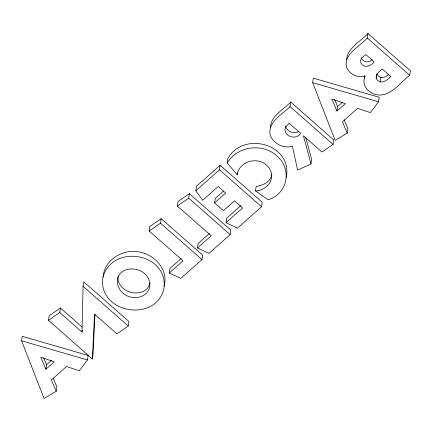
<?xml version="1.0" encoding="UTF-8"?>
<svg xmlns="http://www.w3.org/2000/svg" width="432" height="432" viewBox="0 0 432 432"><rect width="100%" height="100%" fill="white"/><g stroke="black" fill="none" stroke-linecap="round" stroke-linejoin="round"><path stroke-width="0.65" d="M118.028 276.539C116.748 293.544 145.292 299.921 150.109 283.171M60.437 308.016L59.794 312.53L81.988 332.024L83.074 286.303L83.716 281.788L128.914 321.5L128.272 326.009L116.91 333.866L94.543 314.215L92.367 358.981L48.492 320.328L49.135 315.819L60.437 308.016L82.123 327.073M376.218 78.305L376.277 75.713L377.401 73.548L382.169 68.926L390.82 76.523C387.844 79.099 384.653 82.777 380.273 81.95L377.752 80.536L376.218 78.305L376.855 73.791L378.394 76.027L380.916 77.436L383.681 77.463L385.96 76.529L388.373 74.752M364.592 78.073L364.694 75.508M94.959 314.377L93.01 354.472L92.367 358.981M103.216 276.669C104.242 259.427 123.746 248.314 139.784 252.094C154.942 254.799 168.993 270.308 163.987 286.2M346.567 59.611C347.495 47.542 360.725 41.558 367.951 33.523L410.4 70.816L409.757 75.325C400.777 81.972 393.557 93.199 381.748 94.932A14.575 12.793 8.1 0 1 371.385 92.74C365.391 89.586 361.919 82.339 365.175 75.989C357.788 78.349 349.456 74.245 346.502 67.171C343.537 53.676 360.04 46.413 367.308 38.032L367.951 33.523M21.6 340.826L22.243 336.312L88.144 355.439L87.502 359.953L79.358 370.737L66.533 366.525L51.349 379.993L56.182 391.289L44.064 398.477L21.6 340.826L87.502 359.953M45.905 369.225L40.759 357.215L54.265 361.811L45.905 369.225L46.548 364.711L43.718 358.106M56.182 391.289L56.824 386.78L53.266 378.454M81.988 332.024L82.264 330.091M169.312 272.981L183.049 260.798L149.159 231.023L149.801 226.514L161.163 218.657L202.63 255.091L201.987 259.6L180.808 278.386L169.312 272.981L169.954 268.472L181.235 258.466M149.159 231.023L160.52 223.171L161.163 218.657M197.494 247.99L211.232 235.802L177.341 206.026L177.984 201.517L189.346 193.666L230.812 230.094L230.17 234.603L208.991 253.39L197.494 247.99L198.137 243.475L209.423 233.469M177.341 206.026L188.708 198.175L189.346 193.666M226.055 222.658L242.633 207.949L234.538 200.837L223.463 210.659L214.628 202.9L225.704 193.077L218.225 186.505L202.673 200.297L195.836 190.766L196.474 186.257L220.136 165.272L262.213 202.241L261.571 206.75L237.427 228.166L226.055 222.658L226.697 218.144L240.764 205.67M214.628 202.9L215.271 198.391L223.328 191.246M195.836 190.766L219.494 169.781L220.136 165.272M271.879 174.82C270.324 181.931 262.775 185.522 256.16 186.419L255.517 190.928C269.352 190.442 277.506 174.965 266.576 165.197C257.099 156.33 239.02 161.33 237.168 174.809L227.254 162.999L227.891 158.49C243.508 130.459 293.134 144.25 286.216 177.557M237.168 174.809L237.443 172.876M290.029 106.574L290.666 102.065L333.725 139.892L333.083 144.401L321.953 152.048L303.41 135.756L310.991 163.993L297.616 170.068L292.432 146.286C283.192 148.889 272.063 143.305 269.881 133.699C268.693 121.025 282.749 114.372 290.029 106.574L333.083 144.401M312.682 82.663L313.324 78.154L379.226 97.281L378.583 101.79L370.435 112.579L357.615 108.362L342.43 121.835L347.263 133.132L335.146 140.319L312.682 82.663L378.583 101.79M310.991 163.993L311.634 159.484L305.775 137.662M336.987 111.062L331.841 99.052L345.346 103.648L336.987 111.062L337.63 106.553L334.541 99.344M347.263 133.132L347.906 128.617L344.088 119.702M380.273 81.95L380.916 77.436M227.254 162.999C237.065 146.07 262.553 142.657 276.788 155.914C292.405 168.799 287.879 193.898 268.137 199.773L255.517 190.928M290.666 102.065C283.646 109.728 270.346 115.846 270.481 127.904M46.548 364.711L51.467 360.353M337.63 106.553L342.549 102.19M48.492 320.328L59.794 312.53M372.217 59.692C369.209 62.856 363.631 62.64 361.579 58.541L361.384 57.505M298.733 131.312L297.14 132.224A8.975 7.879 8.1 0 1 287.798 130.102L286.016 127.764L285.757 126.139M367.308 38.032L409.757 75.325M219.494 169.781L261.571 206.75M188.708 198.175L230.17 234.603M160.52 223.171L201.987 259.6M83.074 286.303L128.272 326.009M149.774 283.748C150.671 290.801 144.385 296.633 137.749 297.416C129.416 298.744 120.636 293.814 117.92 285.73C112.763 263.498 148.068 263.844 149.774 283.748M102.827 277.846C98.032 313.173 155.477 323.087 163.939 288.868C168.907 252.86 111.726 243.059 102.827 277.846M361.136 58.925L360.547 60.988L360.941 63.05C363.938 68.791 371.061 66.01 374.231 61.949L365.834 54.572L362.621 57.089L361.136 58.925M285.725 126.868L284.942 129.573L285.374 132.273L287.156 134.617A8.975 7.879 8.1 0 0 296.503 136.739L299.155 135.216L300.715 133.385L289.116 123.196L285.725 126.868"/></g></svg>
